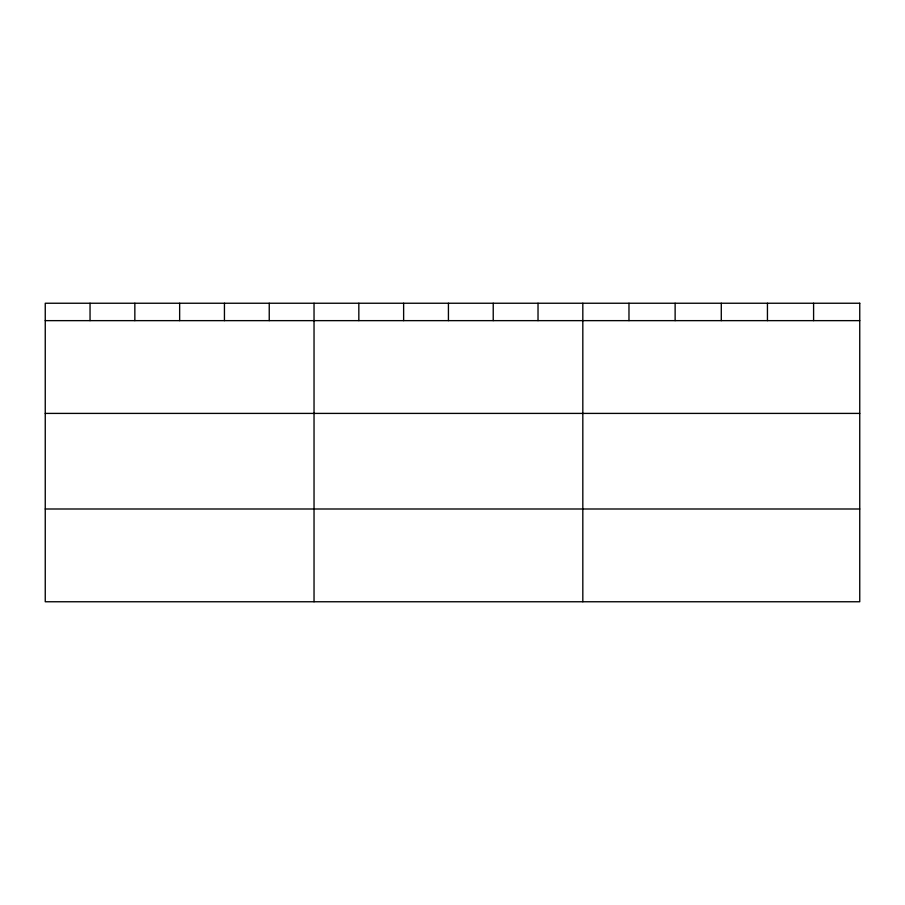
<?xml version="1.0" encoding="UTF-8"?>
<svg xmlns="http://www.w3.org/2000/svg" width="905" height="905" viewBox="0 0 905 905"><rect width="100%" height="100%" fill="white"/><g stroke="black" fill="none" stroke-linecap="round" stroke-linejoin="round"><path stroke-width="1.36" d="M45.25 320.642L859.75 320.642M45.25 413.404L859.75 413.404M45.25 508.995L859.75 508.995M813.595 303.243L813.595 320.642M767.44 303.243L767.44 320.642M721.285 303.243L721.285 320.642M675.13 303.243L675.13 320.642M628.975 303.243L628.975 320.642M582.82 303.243L582.82 601.757M538.023 303.243L538.023 320.642M493.225 303.243L493.225 320.642M448.428 303.243L448.428 320.642M403.63 303.243L403.63 320.642M358.833 303.243L358.833 320.642M314.035 303.243L314.035 601.757M269.238 303.243L269.238 320.642M224.44 303.243L224.44 320.642M179.643 303.243L179.643 320.642M134.845 303.243L134.845 320.642M90.047 303.243L90.047 320.642M859.75 303.243L45.25 303.243L45.25 601.757L859.75 601.757L859.75 303.243"/></g></svg>
